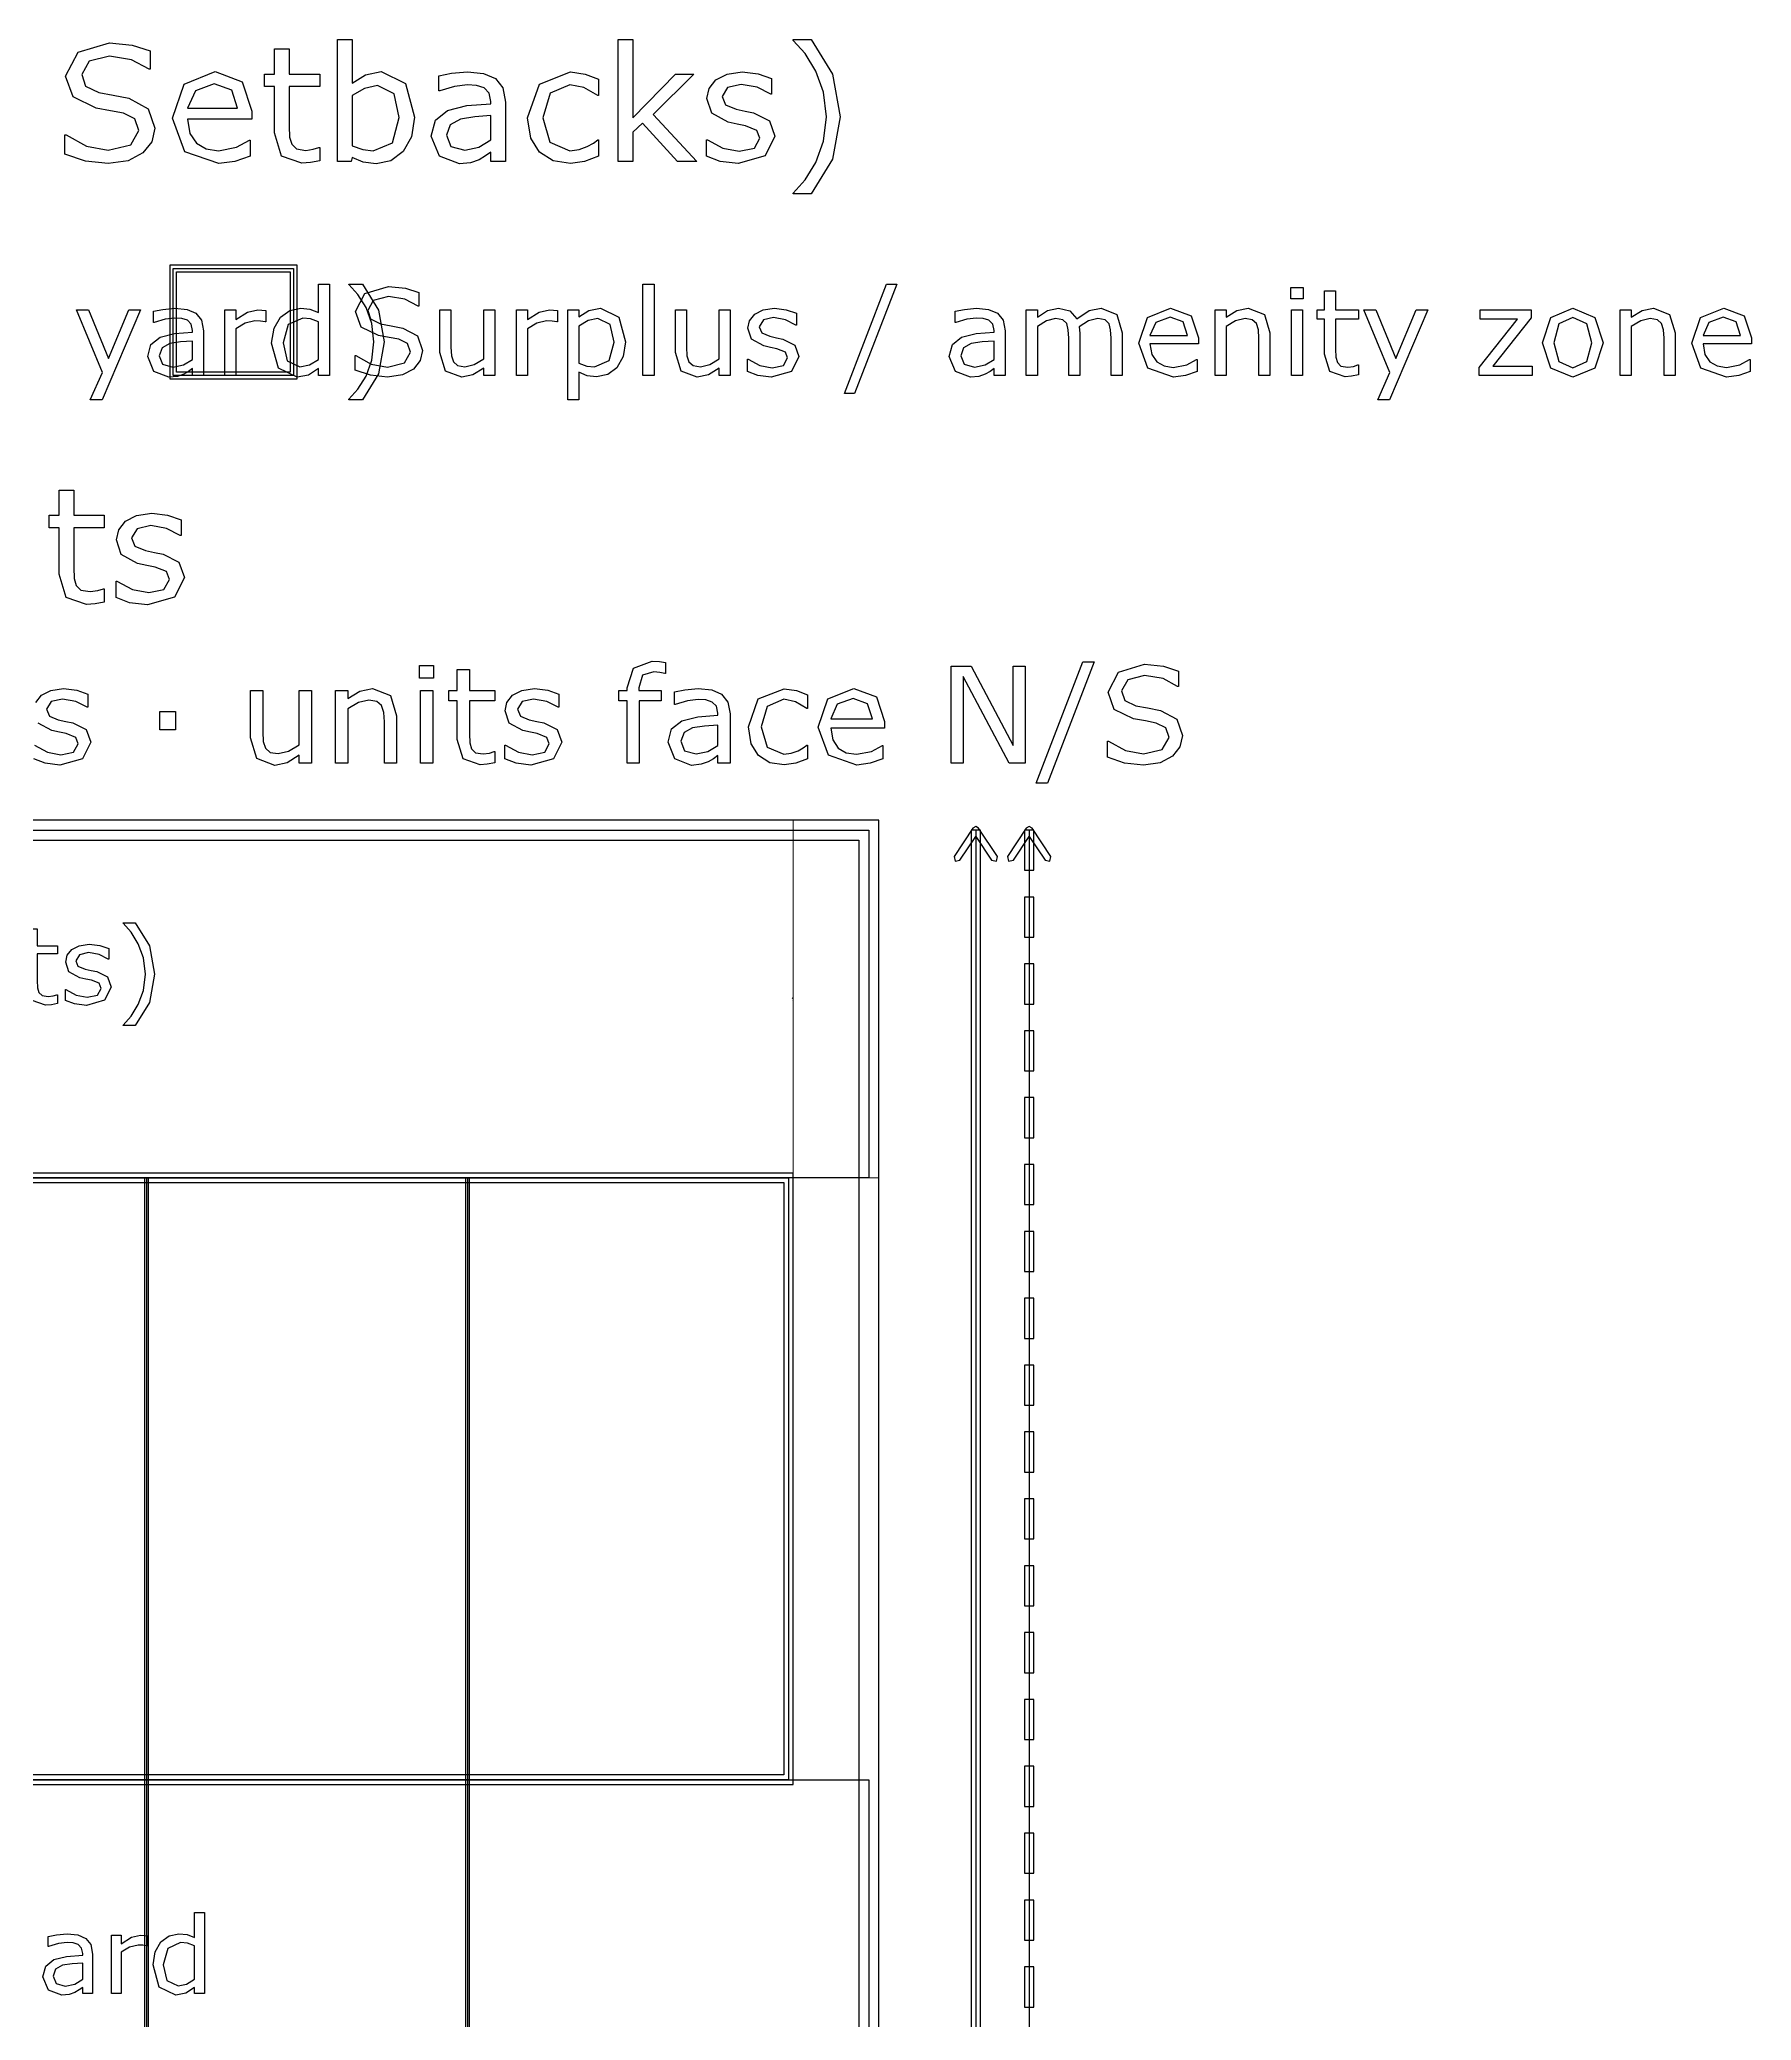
# Model space of a CAD drawing. Header units: inches. Extents: x -33163 to 19162, y -8858 to 30669.
# Drawn here: x 17964 to 19162, y 29284 to 30669 of the extents above; entities that cross this region are included whole.
import ezdxf

# ---------------------------------------------------------------- set-up
doc = ezdxf.new("R2010")
doc.units = ezdxf.units.IN
doc.layers.get('0').update_dxf_attribs({"color": 9, "lineweight": 0})
doc.layers.get('Defpoints').update_dxf_attribs({"color": 254})
doc.layers.add('Layer 1', color=7, linetype='Continuous')
doc.layers.add('SOLID-2', color=253, linetype='Continuous')
doc.styles.add('A-3in_Details', font='arial.ttf', dxfattribs={"oblique": 10, "height": 0.375})
doc.dimstyles.new('Details 3in Scale', dxfattribs={"dimscale": 2, "dimtxt": 0.375, "dimasz": 0.1375, "dimexe": 0.18, "dimexo": 0.09, "dimgap": 0.09, "dimtad": 1, "dimdec": 3, "dimzin": 3, "dimdsep": 46, "dimlunit": 4, "dimtxsty": 'A-3in_Details', "dimblk": 'ARCHTICK', "dimcen": 0.09, "dimclrd": 256, "dimclre": 256, "dimadec": 0, "dimazin": 0, "dimtfac": 0.75, "dimtdec": 3, "dimtofl": 0, "dimtmove": 0, "dimatfit": 3, "dimfxl": 1, "dimfrac": 1, "dimtolj": 1, "dimtzin": 0, "dimlwd": 13, "dimlwe": 13, "dimarcsym": 0})

# ---------------------------------------------------------------- blocks, each defined once
blk = doc.blocks.new('_ArchTick')
at = {"color": 0, "linetype": 'ByBlock', "const_width": 0.15}
blk.add_lwpolyline([(-0.5, -0.5), (0.5, 0.5)], dxfattribs=at)
blk = doc.blocks.new('*D369')
at = {"layer": 'Defpoints', "color": 0, "transparency": 16777216}
for p in [(18551.4, 30123.2), (18491.5, 29873), (18551.4, 29873)]:
    blk.add_point(p, dxfattribs=at)
at = {"layer": 'SOLID-2', "lineweight": 13, "transparency": 16777216}
for p, q in [((18551.2, 30123.2), (18491.1, 30123.2)), ((18491.5, 30123.2), (18491.5, 29873)), ((18551.2, 29873), (18491.1, 29873))]:
    blk.add_line(p, q, dxfattribs=at)
at = {"layer": 'SOLID-2', "lineweight": 13, "transparency": 16777216, "xscale": 0.275, "yscale": 0.275, "zscale": 0.275}
for p, rotation in [((18491.5, 30123.2), 90), ((18491.5, 29873), 270)]:
    blk.add_blockref('_ArchTick', p, dxfattribs=dict(at, rotation=rotation))
at = {"layer": 'SOLID-2', "color": 0, "transparency": 16777216, "insert": (18491, 29998.1), "char_height": 0.375, "attachment_point": 5, "rotation": 90, "style": 'A-3in_Details'}
blk.add_mtext('\\A1;20\'-10{\\H0.75x;\\S1#4;}"', dxfattribs=at)

msp = doc.modelspace()

# ---------------------------------------------------------------- linework, layer by layer
at = {"layer": 'Layer 1', "color": 7}
for points in [[(18045.0587, 30607.18006), (18042.81155, 30597.7527), (18036.61798, 30589.86002), (18026.36837, 30584.37899), (18012.33697, 30582.40581), (17996.44197, 30584.05012), (17982.13656, 30588.92824), (17982.13656, 30602.52118), (17982.90362, 30602.52118), (17997.20913, 30594.5737), (18012.44632, 30591.77837), (18028.12204, 30595.56027), (18033.76754, 30605.64538), (18031.08181, 30613.64766), (18023.02469, 30617.6488), (18014.0906, 30619.45755), (18003.95077, 30621.2663), (17987.8365, 30629.10415), (17982.62951, 30643.62886), (17991.28953, 30660.4008), (18013.26846, 30666.97803), (18029.05382, 30665.33372), (18041.76985, 30661.27778), (18041.76985, 30648.45218), (18041.00279, 30648.45218), (18028.7253, 30654.97458), (18013.21391, 30657.60547), (17999.1825, 30653.988), (17993.92071, 30644.67027), (17996.5516, 30636.66796), (18005.8146, 30632.22835), (18015.79, 30630.36479), (18026.75212, 30628.11757), (18040.45462, 30620.8278), (18045.0587, 30607.18006), (18045.0587, 30607.18006)], [(18160.32474, 30584.43379), (18153.96671, 30583.17315), (18147.88278, 30582.67991), (18133.6321, 30587.72243), (18128.75402, 30603.89146), (18128.75402, 30636.44872), (18121.79301, 30636.44872), (18121.79301, 30645.10874), (18128.75402, 30645.10874), (18128.75402, 30662.70282), (18139.05833, 30662.70282), (18139.05833, 30645.10874), (18160.32474, 30645.10874), (18160.32474, 30636.44872), (18139.05833, 30636.44872), (18139.05833, 30608.55031), (18139.27721, 30600.9865), (18140.81189, 30595.94394), (18144.10045, 30592.71014), (18150.56812, 30591.72357), (18155.82991, 30592.43607), (18159.77618, 30593.69672), (18160.32436, 30593.69672), (18160.32474, 30584.43379)], [(18226.64512, 30614.9631), (18224.45266, 30601.15093), (18218.6428, 30590.84659), (18210.09242, 30584.32416), (18199.84284, 30582.18657), (18190.74438, 30583.44722), (18183.07097, 30586.73582), (18182.4132, 30583.88569), (18172.76656, 30583.88569), (18172.76656, 30669.17046), (18183.07097, 30669.17046), (18183.07097, 30638.69595), (18192.27907, 30644.50584), (18203.24115, 30646.80786), (18220.34192, 30638.47671), (18226.64512, 30614.9631), (18226.64512, 30614.9631)], [(18424.1813, 30583.88569), (18410.58832, 30583.88569), (18386.0333, 30610.68789), (18379.34651, 30604.32993), (18379.34651, 30583.88569), (18369.0422, 30583.88569), (18369.0422, 30669.17046), (18379.34651, 30669.17046), (18379.34651, 30614.4698), (18409.10848, 30645.10874), (18422.09847, 30645.10874), (18393.65191, 30616.82666), (18424.1813, 30583.88569)], [(18524.42922, 30615.23714), (18519.05779, 30585.5848), (18503.98504, 30561.30386), (18491.43345, 30561.30386), (18491.43345, 30561.85193), (18499.8742, 30571.11485), (18507.38328, 30583.28275), (18512.75466, 30598.08153), (18514.78258, 30615.23714), (18512.75466, 30632.33791), (18507.38328, 30647.1915), (18499.8742, 30659.35939), (18491.43345, 30668.62232), (18491.43345, 30669.17042), (18503.98504, 30669.17042), (18519.05779, 30644.88947), (18524.42922, 30615.23714), (18524.42922, 30615.23714)], [(18112.91386, 30613.42842), (18067.80496, 30613.42842), (18069.50408, 30603.56259), (18074.16296, 30596.71128), (18080.9046, 30592.76494), (18089.56462, 30591.4495), (18102.11618, 30593.91596), (18111.15991, 30598.84887), (18111.70808, 30598.84887), (18111.70808, 30587.61279), (18101.07487, 30583.94049), (18089.67436, 30582.46061), (18065.88668, 30590.68216), (18057.3363, 30614.14096), (18065.50305, 30637.9834), (18087.09827, 30646.80786), (18106.17223, 30639.57292), (18112.91393, 30619.01904), (18112.91386, 30613.42842)], [(18102.88352, 30621.3211), (18098.77278, 30633.87263), (18086.55013, 30638.31228), (18073.34082, 30633.43416), (18067.80496, 30621.3211), (18102.88352, 30621.3211)], [(18216.01191, 30614.68903), (18212.3944, 30631.29654), (18200.71982, 30636.99679), (18191.62136, 30635.02364), (18183.07097, 30630.03589), (18183.07097, 30594.95733), (18190.57995, 30592.2168), (18197.76009, 30591.4495), (18211.13383, 30597.04012), (18216.01191, 30614.68903), (18216.01191, 30614.68903)], [(18290.27976, 30583.88569), (18280.03029, 30583.88569), (18280.03029, 30590.40812), (18276.30315, 30587.77723), (18271.80871, 30585.14633), (18265.88921, 30583.06355), (18258.05137, 30582.18657), (18244.01993, 30587.66759), (18238.2649, 30601.6442), (18241.2246, 30612.88032), (18249.77505, 30619.67679), (18263.20352, 30623.02022), (18280.03029, 30624.33567), (18280.03029, 30625.92515), (18278.76961, 30631.73504), (18275.26174, 30635.35251), (18269.99995, 30637.05163), (18263.58723, 30637.49013), (18254.5435, 30636.39392), (18244.2392, 30633.32452), (18243.69105, 30633.32452), (18243.69105, 30643.7933), (18252.40595, 30645.60205), (18263.64206, 30646.58863), (18274.87814, 30645.49241), (18283.20926, 30641.87494), (18288.47104, 30635.35251), (18290.27976, 30625.43188), (18290.27976, 30583.88569)], [(18355.39439, 30587.72239), (18345.58333, 30583.88569), (18335.77229, 30582.51544), (18323.6044, 30584.43379), (18314.12224, 30590.35329), (18307.92868, 30600.32875), (18305.73632, 30614.415), (18313.9578, 30637.9834), (18335.77229, 30646.53383), (18346.07667, 30645.05394), (18355.39439, 30641.43647), (18355.39439, 30629.98112), (18354.84622, 30629.98112), (18345.08998, 30635.62658), (18335.33375, 30637.59973), (18321.46678, 30631.68024), (18316.42426, 30614.415), (18321.35714, 30597.36903), (18335.33375, 30591.4495), (18341.69175, 30592.27164), (18347.50161, 30594.40926), (18351.72198, 30596.82092), (18354.84622, 30599.06814), (18355.39439, 30599.06814), (18355.39439, 30587.72239)], [(18478.77225, 30601.5346), (18471.81134, 30587.77723), (18452.90185, 30582.40581), (18440.40509, 30583.99532), (18430.92293, 30587.55796), (18430.92293, 30599.12294), (18431.47111, 30599.12294), (18442.32355, 30593.25825), (18453.7789, 30591.12063), (18464.41211, 30593.31305), (18468.24878, 30600.21915), (18466.16603, 30605.70018), (18458.16375, 30608.87918), (18452.40862, 30610.03019), (18445.99586, 30611.45523), (18434.54051, 30617.7036), (18431.19711, 30627.89834), (18432.73179, 30635.02368), (18437.5002, 30640.99797), (18445.28335, 30645.05394), (18455.91645, 30646.58863), (18466.9882, 30645.21838), (18476.36073, 30641.98454), (18476.36073, 30630.9677), (18475.81256, 30630.9677), (18466.22076, 30635.84582), (18455.14904, 30637.8738), (18445.61204, 30635.68138), (18441.72057, 30629.26858), (18444.0774, 30623.56833), (18451.53154, 30620.44413), (18457.88957, 30619.12868), (18463.80903, 30617.92287), (18474.88078, 30612.27741), (18478.77225, 30601.5346), (18478.77225, 30601.5346)], [(18280.03029, 30598.95851), (18280.03029, 30616.00452), (18268.90385, 30615.18234), (18258.81871, 30613.59286), (18251.63854, 30609.64652), (18248.89811, 30602.35674), (18252.07708, 30594.40926), (18261.77847, 30591.77837), (18271.69918, 30593.86116), (18280.03029, 30598.95851), (18280.03029, 30598.95851)], [(18055.58227, 30511.38999), (18055.58227, 30431.87856), (18144.44799, 30431.87856), (18144.44799, 30511.38999), (18055.58227, 30511.38999)], [(18057.92085, 30509.05141), (18142.10941, 30509.05141), (18142.10941, 30434.21714), (18057.92085, 30434.21714), (18057.92085, 30509.05141)], [(18060.25943, 30506.71283), (18139.77083, 30506.71283), (18139.77083, 30436.55572), (18060.25943, 30436.55572), (18060.25943, 30506.71283)], [(18167.12577, 30434.21714), (18159.39742, 30434.21714), (18159.39742, 30439.02674), (18152.45031, 30434.54601), (18144.59867, 30432.94281), (18131.52644, 30439.27337), (18126.71684, 30456.82637), (18128.36112, 30467.22663), (18132.883, 30474.99599), (18139.37804, 30479.76447), (18147.10628, 30481.40879), (18153.51912, 30480.62769), (18159.39742, 30478.28455), (18159.39742, 30498.18069), (18167.12577, 30498.18069), (18167.12577, 30434.21714)], [(18205.52033, 30457.73075), (18201.49172, 30435.49147), (18190.18716, 30417.28077), (18180.77348, 30417.28077), (18180.77348, 30417.69187), (18187.10408, 30424.6391), (18192.73582, 30433.76499), (18196.76436, 30444.86407), (18198.28535, 30457.73078), (18196.76436, 30470.55638), (18192.73582, 30481.69658), (18187.10408, 30490.82247), (18180.77348, 30497.76969), (18180.77348, 30498.1808), (18190.18716, 30498.1808), (18201.49172, 30479.9701), (18205.52033, 30457.73082), (18205.52033, 30457.73075)], [(18232.22662, 30451.6879), (18230.54115, 30444.6174), (18225.89602, 30438.69787), (18218.20886, 30434.58713), (18207.68528, 30433.10725), (18195.7641, 30434.34046), (18185.03501, 30437.99905), (18185.03501, 30448.19375), (18185.6103, 30448.19375), (18196.33939, 30442.23314), (18207.76731, 30440.13667), (18219.52416, 30442.97308), (18223.75829, 30450.53689), (18221.74391, 30456.53862), (18215.70114, 30459.53946), (18209.00059, 30460.89603), (18201.39566, 30462.25259), (18189.31, 30468.13097), (18185.40478, 30479.02453), (18191.89974, 30491.60349), (18208.38396, 30496.53641), (18220.22302, 30495.30316), (18229.75998, 30492.2612), (18229.75998, 30482.642), (18229.18469, 30482.642), (18219.97663, 30487.53383), (18208.34316, 30489.50699), (18197.81959, 30486.79389), (18193.87321, 30479.80559), (18195.8464, 30473.80386), (18202.79355, 30470.47414), (18210.2752, 30469.07646), (18218.49679, 30467.39106), (18228.77369, 30461.92372), (18232.22672, 30451.6879), (18232.22662, 30451.6879)], [(18394.14985, 30434.21714), (18386.42161, 30434.21714), (18386.42161, 30498.18073), (18394.14985, 30498.18073), (18394.14985, 30434.21714)], [(18563.92458, 30498.18073), (18534.45036, 30421.72041), (18527.33878, 30421.72041), (18556.6896, 30498.18073), (18563.92458, 30498.18073)], [(18848.18433, 30487.82159), (18839.46943, 30487.82159), (18839.46943, 30495.83759), (18848.18433, 30495.83759), (18848.18433, 30487.82159)], [(18886.82548, 30434.62825), (18882.05704, 30433.68279), (18877.49411, 30433.31284), (18866.8061, 30437.09474), (18863.14744, 30449.22151), (18863.14744, 30473.63946), (18857.92684, 30473.63946), (18857.92684, 30480.1345), (18863.14744, 30480.1345), (18863.14744, 30493.33005), (18870.87579, 30493.33005), (18870.87579, 30480.1345), (18886.82548, 30480.1345), (18886.82548, 30473.63946), (18870.87579, 30473.63946), (18870.87579, 30452.71567), (18871.0404, 30447.04281), (18872.19145, 30443.2609), (18874.65791, 30440.83553), (18879.50866, 30440.09562), (18883.45497, 30440.63001), (18886.41473, 30441.5755), (18886.82541, 30441.5755), (18886.82548, 30434.62825)], [(18034.92336, 30480.13442), (18008.12119, 30417.28077), (17999.85852, 30417.28077), (18008.4089, 30436.43696), (17990.11597, 30480.13442), (17998.50199, 30480.13442), (18012.60188, 30446.09728), (18026.82516, 30480.13442), (18034.92336, 30480.13442)], [(18079.07304, 30434.21714), (18071.38588, 30434.21714), (18071.38588, 30439.10894), (18068.59055, 30437.13579), (18065.21971, 30435.1626), (18060.78007, 30433.60052), (18054.90176, 30432.94281), (18044.37819, 30437.05359), (18040.06183, 30447.53604), (18042.28161, 30455.96311), (18048.69445, 30461.0605), (18058.76583, 30463.56804), (18071.38588, 30464.55465), (18071.38588, 30465.74675), (18070.44045, 30470.10419), (18067.80956, 30472.81728), (18063.86315, 30474.09161), (18059.05355, 30474.42052), (18052.27087, 30473.59838), (18044.54255, 30471.29632), (18044.13187, 30471.29632), (18044.13187, 30479.14792), (18050.66802, 30480.50445), (18059.09509, 30481.24439), (18067.5222, 30480.42225), (18073.77056, 30477.70912), (18077.71687, 30472.81732), (18079.07343, 30465.37683), (18079.07304, 30434.21714)], [(18122.6061, 30471.70736), (18122.19546, 30471.70736), (18118.82462, 30472.28283), (18115.00163, 30472.48834), (18108.09556, 30470.88514), (18101.68273, 30466.81549), (18101.68273, 30434.21714), (18093.95449, 30434.21714), (18093.95449, 30480.13442), (18101.68273, 30480.13442), (18101.68273, 30473.35167), (18109.781, 30478.57234), (18116.97482, 30480.13442), (18119.89347, 30480.01114), (18122.60656, 30479.64119), (18122.6061, 30471.70736)], [(18159.39742, 30445.52174), (18159.39742, 30471.87179), (18153.80684, 30473.80386), (18148.4217, 30474.33825), (18138.30923, 30469.8164), (18134.69176, 30456.99081), (18137.48709, 30444.53516), (18146.44858, 30440.3011), (18153.10798, 30441.73987), (18159.39742, 30445.52177), (18159.39742, 30445.52174)], [(18282.74798, 30434.21714), (18275.01977, 30434.21714), (18275.01977, 30439.31449), (18267.53809, 30434.58713), (18259.64545, 30432.94281), (18248.38193, 30437.3413), (18244.35343, 30450.33134), (18244.35343, 30480.13442), (18252.08164, 30480.13442), (18252.08164, 30453.98996), (18252.41093, 30447.98823), (18253.80865, 30443.75414), (18256.68621, 30441.12324), (18261.82461, 30440.30107), (18268.36073, 30441.86319), (18275.02023, 30445.85061), (18275.02023, 30480.13442), (18282.74844, 30480.13442), (18282.74798, 30434.21714)], [(18326.60984, 30471.70736), (18326.1992, 30471.70736), (18322.8284, 30472.28283), (18319.00527, 30472.48834), (18312.0992, 30470.88514), (18305.68647, 30466.81549), (18305.68647, 30434.21714), (18297.95816, 30434.21714), (18297.95816, 30480.13442), (18305.68647, 30480.13442), (18305.68647, 30473.35167), (18313.78467, 30478.57234), (18320.97849, 30480.13442), (18323.8971, 30480.01114), (18326.61023, 30479.64119), (18326.60984, 30471.70736)], [(18374.2948, 30457.73075), (18372.69156, 30447.49493), (18368.16972, 30439.68448), (18361.75699, 30434.95708), (18353.98759, 30433.31276), (18347.49256, 30434.09386), (18341.61422, 30436.5192), (18341.61422, 30417.2808), (18333.8859, 30417.2808), (18333.8859, 30480.13446), (18341.61422, 30480.13446), (18341.61422, 30475.32486), (18348.52029, 30479.64119), (18356.74177, 30481.40882), (18369.64967, 30475.11934), (18374.2948, 30457.73078), (18374.2948, 30457.73075)], [(18366.31992, 30457.52523), (18363.48351, 30469.93976), (18354.76868, 30474.05053), (18348.0681, 30472.61177), (18341.61422, 30468.82983), (18341.61422, 30442.80868), (18347.24596, 30440.79441), (18352.63103, 30440.25999), (18362.70241, 30444.6174), (18366.31992, 30457.52523), (18366.31992, 30457.52523)], [(18447.50763, 30434.21714), (18439.77938, 30434.21714), (18439.77938, 30439.31449), (18432.29774, 30434.58713), (18424.40506, 30432.94281), (18413.14158, 30437.3413), (18409.11304, 30450.33134), (18409.11304, 30480.13442), (18416.84128, 30480.13442), (18416.84128, 30453.98996), (18417.17054, 30447.98823), (18418.56815, 30443.75414), (18421.44575, 30441.12324), (18426.58415, 30440.30107), (18433.12027, 30441.86319), (18439.77977, 30445.85061), (18439.77977, 30480.13442), (18447.50798, 30480.13442), (18447.50763, 30434.21714)], [(18495.52138, 30447.45381), (18490.30075, 30437.13579), (18476.11852, 30433.10725), (18466.74602, 30434.29934), (18459.6344, 30436.97135), (18459.6344, 30445.64509), (18460.04508, 30445.64509), (18468.1844, 30441.24656), (18476.77594, 30439.64336), (18484.75075, 30441.28764), (18487.62831, 30446.46723), (18486.06627, 30450.57801), (18480.06454, 30452.96223), (18475.74821, 30453.82556), (18470.93861, 30454.89437), (18462.34707, 30459.58065), (18459.83957, 30467.22666), (18460.99061, 30472.57069), (18464.56693, 30477.05141), (18470.40419, 30480.09338), (18478.3791, 30481.24439), (18486.68289, 30480.2167), (18493.71224, 30477.79135), (18493.71224, 30469.52869), (18493.30159, 30469.52869), (18486.1077, 30473.18727), (18477.80399, 30474.70827), (18470.65125, 30473.06396), (18467.7326, 30468.25436), (18469.5002, 30463.97915), (18475.09086, 30461.63601), (18479.85941, 30460.64943), (18484.29895, 30459.74505), (18492.60274, 30455.51096), (18495.52138, 30447.45388), (18495.52138, 30447.45381)], [(18639.68603, 30434.21714), (18631.99898, 30434.21714), (18631.99898, 30439.10894), (18629.20365, 30437.13579), (18625.83281, 30435.1626), (18621.3932, 30433.60052), (18615.51476, 30432.94281), (18604.99118, 30437.05359), (18600.67485, 30447.53604), (18602.89471, 30455.96311), (18609.30744, 30461.0605), (18619.37883, 30463.56804), (18631.99898, 30464.55465), (18631.99898, 30465.74675), (18631.05345, 30470.10419), (18628.42255, 30472.81728), (18624.47625, 30474.09161), (18619.66665, 30474.42052), (18612.88386, 30473.59838), (18605.15565, 30471.29632), (18604.74501, 30471.29632), (18604.74501, 30479.14792), (18611.28112, 30480.50445), (18619.70819, 30481.24439), (18628.13529, 30480.42225), (18634.38366, 30477.70912), (18638.32996, 30472.81732), (18639.68653, 30465.37683), (18639.68603, 30434.21714)], [(18721.5726, 30434.21714), (18713.84439, 30434.21714), (18713.84439, 30460.36164), (18713.55629, 30466.07562), (18712.44629, 30470.47414), (18709.73316, 30473.14612), (18704.63584, 30474.0505), (18698.14088, 30472.40618), (18691.64581, 30468.2954), (18691.85161, 30466.07562), (18691.93582, 30463.60916), (18691.93582, 30434.21714), (18684.20758, 30434.21714), (18684.20758, 30460.36164), (18683.91947, 30466.1167), (18682.80958, 30470.51523), (18680.09645, 30473.14612), (18674.99913, 30474.0505), (18668.62735, 30472.48841), (18662.29675, 30468.50096), (18662.29675, 30434.21714), (18654.56854, 30434.21714), (18654.56854, 30480.13442), (18662.29675, 30480.13442), (18662.29675, 30475.03707), (18669.49068, 30479.72335), (18677.17784, 30481.40879), (18685.11157, 30479.4356), (18690.0034, 30473.9683), (18698.55379, 30479.64115), (18706.81642, 30481.40879), (18717.95662, 30476.80471), (18721.57412, 30464.02023), (18721.5726, 30434.21714)], [(18774.88933, 30456.37418), (18741.05767, 30456.37418), (18742.332, 30448.97481), (18745.82611, 30443.83634), (18750.88238, 30440.87657), (18757.37745, 30439.89), (18766.79103, 30441.73983), (18773.57381, 30445.43954), (18773.9845, 30445.43954), (18773.9845, 30437.01247), (18766.00958, 30434.25826), (18757.45912, 30433.14833), (18739.61844, 30439.31449), (18733.20561, 30456.90857), (18739.33069, 30474.79044), (18755.52709, 30481.40879), (18769.83257, 30475.98257), (18774.88884, 30460.56719), (18774.88933, 30456.37418)], [(18767.3666, 30462.29371), (18764.28352, 30471.70736), (18755.11651, 30475.03707), (18745.20949, 30471.37849), (18741.05767, 30462.29371), (18767.3666, 30462.29371)], [(18824.99956, 30434.21714), (18817.27135, 30434.21714), (18817.27135, 30460.36164), (18816.90185, 30466.28113), (18815.54529, 30470.63854), (18812.58549, 30473.18724), (18807.57037, 30474.05053), (18800.95202, 30472.48845), (18794.3337, 30468.50099), (18794.3337, 30434.21714), (18786.60546, 30434.21714), (18786.60546, 30480.13442), (18794.3337, 30480.13442), (18794.3337, 30475.03707), (18801.81524, 30479.72335), (18809.74908, 30481.40879), (18821.09479, 30476.92803), (18825.00002, 30464.02023), (18824.99956, 30434.21714)], [(18847.69099, 30434.21714), (18839.96278, 30434.21714), (18839.96278, 30480.13442), (18847.69099, 30480.13442), (18847.69099, 30434.21714)], [(18935.45597, 30480.1345), (18908.65373, 30417.2808), (18900.39106, 30417.2808), (18908.94144, 30436.437), (18890.64858, 30480.1345), (18899.03453, 30480.1345), (18913.13442, 30446.09731), (18927.3577, 30480.1345), (18935.45597, 30480.1345)], [(19008.46317, 30434.21714), (18971.3841, 30434.21714), (18971.3841, 30439.93112), (18998.14522, 30473.68054), (18971.95957, 30473.68054), (18971.95957, 30480.13442), (19007.76442, 30480.13442), (19007.76442, 30474.626), (18980.87991, 30440.75326), (19008.46317, 30440.75326), (19008.46317, 30434.21714)], [(19058.03912, 30457.15524), (19052.28399, 30439.43781), (19036.86858, 30432.94281), (19021.37104, 30439.43781), (19015.6571, 30457.15524), (19021.37104, 30474.87264), (19036.86858, 30481.40879), (19052.28399, 30474.87264), (19058.03912, 30457.15524), (19058.03912, 30457.15524)], [(19050.0642, 30457.15524), (19046.57001, 30470.39191), (19036.86858, 30474.74932), (19027.08502, 30470.39191), (19023.63191, 30457.15524), (19027.1261, 30444.04189), (19036.86858, 30439.60225), (19046.52893, 30444.00077), (19050.0642, 30457.15524), (19050.0642, 30457.15524)], [(19108.39601, 30434.21714), (19100.6678, 30434.21714), (19100.6678, 30460.36164), (19100.29831, 30466.28113), (19098.94174, 30470.63854), (19095.98194, 30473.18724), (19090.96683, 30474.05053), (19084.34851, 30472.48845), (19077.73016, 30468.50099), (19077.73016, 30434.21714), (19070.00191, 30434.21714), (19070.00191, 30480.13442), (19077.73016, 30480.13442), (19077.73016, 30475.03707), (19085.2117, 30479.72335), (19093.14553, 30481.40879), (19104.49125, 30476.92803), (19108.3965, 30464.02023), (19108.39601, 30434.21714)], [(19161.71274, 30456.37418), (19127.88108, 30456.37418), (19129.15544, 30448.97481), (19132.64952, 30443.83634), (19137.70579, 30440.87657), (19144.20075, 30439.89), (19153.61443, 30441.73983), (19160.39722, 30445.43954), (19160.80882, 30445.43954), (19160.80882, 30437.01247), (19152.83391, 30434.25826), (19144.28345, 30433.14833), (19126.44277, 30439.31449), (19120.02994, 30456.90857), (19126.15505, 30474.79044), (19142.35141, 30481.40879), (19156.65693, 30475.98257), (19161.7132, 30460.56719), (19161.71274, 30456.37418)], [(19154.19001, 30462.29371), (19151.10693, 30471.70736), (19141.93992, 30475.03707), (19132.0329, 30471.37849), (19127.88108, 30462.29371), (19154.19001, 30462.29371)], [(18071.38588, 30445.52174), (18071.38588, 30458.30625), (18063.04101, 30457.68963), (18055.47723, 30456.4975), (18050.09216, 30453.53774), (18048.03674, 30448.07043), (18050.42096, 30442.10979), (18057.69702, 30440.13663), (18065.13748, 30441.69872), (18071.38588, 30445.52174), (18071.38588, 30445.52174)], [(18631.99898, 30445.52174), (18631.99898, 30458.30625), (18623.65411, 30457.68963), (18616.09023, 30456.4975), (18610.70516, 30453.53774), (18608.64973, 30448.07043), (18611.03396, 30442.10979), (18618.31012, 30440.13663), (18625.75061, 30441.69872), (18631.99898, 30445.52174), (18631.99898, 30445.52174)], [(18009.57819, 30275.74238), (18003.22019, 30274.48173), (17997.13623, 30273.9885), (17982.88566, 30279.03101), (17978.00747, 30295.20005), (17978.00747, 30327.75734), (17971.0466, 30327.75734), (17971.0466, 30336.41737), (17978.00747, 30336.41737), (17978.00747, 30354.01144), (17988.31177, 30354.01144), (17988.31177, 30336.41737), (18009.57819, 30336.41737), (18009.57819, 30327.75734), (17988.31177, 30327.75734), (17988.31177, 30299.85893), (17988.53069, 30292.29512), (17990.06534, 30287.25257), (17993.35404, 30284.01877), (17999.82157, 30283.03219), (18005.08336, 30283.7447), (18009.02973, 30285.00534), (18009.57791, 30285.00534), (18009.57819, 30275.74238)], [(18065.7587, 30292.84319), (18058.79783, 30279.08581), (18039.8883, 30273.71439), (18027.39154, 30275.30391), (18017.90942, 30278.86654), (18017.90942, 30290.43153), (18018.45756, 30290.43153), (18029.31004, 30284.56684), (18040.76539, 30282.42921), (18051.39849, 30284.62164), (18055.23523, 30291.52774), (18053.15241, 30297.00876), (18045.1502, 30300.18776), (18039.39507, 30301.33877), (18032.98224, 30302.76382), (18021.52688, 30309.01218), (18018.18349, 30319.20692), (18019.71824, 30326.33223), (18024.48668, 30332.30656), (18032.26973, 30336.36253), (18042.90294, 30337.89721), (18053.97455, 30336.52697), (18063.34718, 30333.29317), (18063.34718, 30322.27629), (18062.79901, 30322.27629), (18053.20724, 30327.1544), (18042.1356, 30329.18236), (18032.59864, 30326.98997), (18028.70706, 30320.57717), (18031.06395, 30314.87691), (18038.51809, 30311.75271), (18044.87613, 30310.43727), (18050.79558, 30309.23145), (18061.86723, 30303.586), (18065.7588, 30292.84319), (18065.7587, 30292.84319)], [(18402.26626, 30225.70067), (18401.80979, 30225.70067), (18398.11009, 30226.52281), (18394.09063, 30226.97956), (18386.05176, 30224.51311), (18383.5853, 30215.69781), (18383.5853, 30213.96213), (18399.06926, 30213.96213), (18399.06926, 30206.74547), (18383.85937, 30206.74547), (18383.85937, 30162.9429), (18375.27243, 30162.9429), (18375.27243, 30206.74543), (18369.47166, 30206.74543), (18369.47166, 30213.96213), (18375.27243, 30213.96213), (18375.27243, 30215.65209), (18379.79428, 30229.58302), (18392.85735, 30234.4703), (18398.01869, 30234.19619), (18402.26647, 30233.55676), (18402.26626, 30225.70067)], [(18702.03274, 30234.01355), (18669.28367, 30149.05765), (18661.3818, 30149.05765), (18693.99393, 30234.01355), (18702.03274, 30234.01355)], [(18239.89087, 30222.5034), (18230.20779, 30222.5034), (18230.20779, 30231.41005), (18239.89087, 30231.41005), (18239.89087, 30222.5034)], [(18282.82562, 30163.39968), (18277.52728, 30162.34915), (18272.45733, 30161.93801), (18260.58178, 30166.14014), (18256.51669, 30179.61432), (18256.51669, 30206.7454), (18250.71592, 30206.7454), (18250.71592, 30213.9621), (18256.51669, 30213.9621), (18256.51669, 30228.62385), (18265.10367, 30228.62385), (18265.10367, 30213.9621), (18282.82562, 30213.9621), (18282.82562, 30206.7454), (18265.10367, 30206.7454), (18265.10367, 30183.49671), (18265.28606, 30177.19354), (18266.56499, 30172.99141), (18269.30552, 30170.2966), (18274.69518, 30169.47442), (18279.07999, 30170.06824), (18282.36859, 30171.11877), (18282.82506, 30171.11877), (18282.82562, 30163.39968)], [(18653.79971, 30162.9429), (18642.60927, 30162.9429), (18610.3626, 30223.78229), (18610.3626, 30162.9429), (18601.9127, 30162.9429), (18601.9127, 30230.9533), (18615.93495, 30230.9533), (18645.3498, 30175.41223), (18645.3498, 30230.9533), (18653.79971, 30230.9533), (18653.79971, 30162.9429)], [(18763.78558, 30182.35485), (18761.91295, 30174.49873), (18756.75164, 30167.92149), (18748.21044, 30163.35397), (18736.51758, 30161.70965), (18723.27172, 30163.07993), (18711.35053, 30167.14503), (18711.35053, 30178.47247), (18711.99035, 30178.47247), (18723.91164, 30171.84956), (18736.60933, 30169.52013), (18749.67251, 30172.67173), (18754.37696, 30181.07596), (18752.13896, 30187.74455), (18745.42463, 30191.07883), (18737.97964, 30192.58611), (18729.52963, 30194.09339), (18716.1012, 30200.62495), (18711.76203, 30212.72888), (18718.97876, 30226.70549), (18737.29447, 30232.18652), (18750.4489, 30230.81627), (18761.04562, 30227.43631), (18761.04562, 30216.7483), (18760.40581, 30216.7483), (18750.17455, 30222.18365), (18737.24843, 30224.37607), (18725.55557, 30221.36151), (18721.17076, 30213.5967), (18723.36322, 30206.92811), (18731.08227, 30203.22844), (18739.39514, 30201.67548), (18748.53016, 30199.80281), (18759.94902, 30193.728), (18763.78569, 30182.35485), (18763.78558, 30182.35485)], [(17961.81988, 30205.55787), (17965.79369, 30210.53646), (17972.27957, 30213.91645), (17981.14051, 30215.19534), (17990.36691, 30214.05345), (17998.1774, 30211.35864), (17998.1774, 30202.17791), (17997.72089, 30202.17791), (17989.72774, 30206.24301), (17980.50133, 30207.93297), (17972.55385, 30206.10597), (17969.31089, 30200.76199), (17971.27492, 30196.01175), (17977.48684, 30193.40825), (17982.78507, 30192.31204), (17987.71806, 30191.30722), (17996.94447, 30186.60266), (18000.18732, 30177.65033), (18000.18732, 30177.65033)], [(18154.56958, 30162.9429), (18145.98264, 30162.9429), (18145.98264, 30168.60664), (18137.66976, 30163.35397), (18128.90014, 30161.52697), (18116.38514, 30166.41421), (18111.9089, 30180.84761), (18111.9089, 30213.96213), (18120.49588, 30213.96213), (18120.49588, 30184.91267), (18120.86162, 30178.24411), (18122.41451, 30173.53955), (18125.61183, 30170.61634), (18131.32121, 30169.70281), (18138.58358, 30171.43845), (18145.98292, 30175.86898), (18145.98292, 30213.9621), (18154.56986, 30213.9621), (18154.56958, 30162.9429)], [(18214.13011, 30162.9429), (18205.54313, 30162.9429), (18205.54313, 30191.99233), (18205.13249, 30198.56956), (18203.62524, 30203.41116), (18200.33664, 30206.24301), (18194.7643, 30207.20218), (18187.41053, 30205.46651), (18180.05683, 30201.03602), (18180.05683, 30162.9429), (18171.46989, 30162.9429), (18171.46989, 30213.96213), (18180.05683, 30213.96213), (18180.05683, 30208.2984), (18188.36971, 30213.50535), (18197.18511, 30215.37806), (18209.7914, 30210.39946), (18214.13057, 30196.05743), (18214.13011, 30162.9429)], [(18239.3428, 30162.9429), (18230.75586, 30162.9429), (18230.75586, 30213.96213), (18239.3428, 30213.96213), (18239.3428, 30162.9429)], [(18329.64269, 30177.65033), (18323.84191, 30166.18586), (18308.08399, 30161.70969), (18297.67005, 30163.03426), (18289.76828, 30166.00314), (18289.76828, 30175.64062), (18290.22478, 30175.64062), (18299.26848, 30170.75338), (18308.81463, 30168.97203), (18317.67557, 30170.79906), (18320.87285, 30176.55412), (18319.13718, 30181.12164), (18312.46859, 30183.77081), (18307.67274, 30184.72999), (18302.32875, 30185.91756), (18292.7826, 30191.12451), (18289.99643, 30199.6201), (18291.27535, 30205.5579), (18295.24906, 30210.5365), (18301.73494, 30213.91645), (18310.59598, 30215.19538), (18319.82239, 30214.05349), (18327.63284, 30211.35864), (18327.63284, 30202.17795), (18327.17633, 30202.17795), (18319.18321, 30206.24301), (18309.9568, 30207.933), (18302.00929, 30206.10601), (18298.76637, 30200.76199), (18300.7304, 30196.01178), (18306.94221, 30193.40829), (18312.24055, 30192.31208), (18317.17343, 30191.30722), (18326.39984, 30186.6027), (18329.64279, 30177.65033), (18329.64269, 30177.65033)], [(18447.34775, 30162.9429), (18438.80645, 30162.9429), (18438.80645, 30168.37824), (18435.70053, 30166.18586), (18431.95518, 30163.99343), (18427.0223, 30162.25776), (18420.49075, 30161.52694), (18408.79788, 30166.09443), (18404.00197, 30177.74161), (18406.46839, 30187.10505), (18413.59377, 30192.76876), (18424.7842, 30195.55496), (18438.80645, 30196.65117), (18438.80645, 30197.97574), (18437.75596, 30202.8173), (18434.83275, 30205.83187), (18430.44794, 30207.24783), (18425.10392, 30207.61318), (18417.56754, 30206.69965), (18408.9806, 30204.14184), (18408.5241, 30204.14184), (18408.5241, 30212.86581), (18415.78647, 30214.3731), (18425.14984, 30215.19524), (18434.51328, 30214.2817), (18441.45594, 30211.26714), (18445.84079, 30205.8318), (18447.34804, 30197.56457), (18447.34775, 30162.9429)], [(18501.60991, 30166.14018), (18493.43407, 30162.9429), (18485.25813, 30161.80101), (18475.11829, 30163.39965), (18467.21642, 30168.33256), (18462.05511, 30176.64547), (18460.22812, 30188.38402), (18467.07938, 30208.02432), (18485.25813, 30215.14966), (18493.8451, 30213.91645), (18501.60991, 30210.90189), (18501.60991, 30201.35577), (18501.15341, 30201.35577), (18493.02321, 30206.06029), (18484.89305, 30207.70461), (18473.33722, 30202.77169), (18469.13509, 30188.38402), (18473.24583, 30174.17901), (18484.89305, 30169.24606), (18490.1914, 30169.93117), (18495.03299, 30171.71252), (18498.54991, 30173.72223), (18501.15341, 30175.5949), (18501.60991, 30175.5949), (18501.60991, 30166.14018)], [(18555.32395, 30187.56184), (18517.73322, 30187.56184), (18519.14918, 30179.34029), (18523.03157, 30173.63091), (18528.64966, 30170.34227), (18535.86632, 30169.24606), (18546.3259, 30171.30145), (18553.86235, 30175.41223), (18554.31885, 30175.41223), (18554.31885, 30166.04882), (18545.4578, 30162.98858), (18535.95743, 30161.75533), (18516.1343, 30168.60664), (18509.00903, 30188.15562), (18515.81466, 30208.02432), (18533.81062, 30215.37806), (18549.70561, 30209.34893), (18555.32371, 30192.22072), (18555.32395, 30187.56184)], [(18546.96537, 30194.13907), (18543.53973, 30204.59869), (18533.35422, 30208.2984), (18522.34646, 30204.2333), (18517.73322, 30194.13907), (18546.96537, 30194.13907)], [(17960.76942, 30175.64062), (17969.81304, 30170.75334), (17979.35919, 30168.97203), (17988.22021, 30170.79902), (17991.41741, 30176.55412), (17989.68181, 30181.12164), (17983.01325, 30183.77081), (17978.2173, 30184.72999), (17972.87328, 30185.91752), (17963.32723, 30191.12451)], [(18059.38246, 30186.28295), (18048.46609, 30186.28295), (18048.46609, 30199.20902), (18059.38246, 30199.20902), (18059.38246, 30186.28295)], [(18000.18732, 30177.65033), (17994.38665, 30166.18586), (17978.62869, 30161.70965), (17968.21475, 30163.03426), (17960.31291, 30166.00314)], [(18438.80645, 30175.50358), (18438.80645, 30189.70858), (18429.53437, 30189.02348), (18421.1301, 30187.69887), (18415.14676, 30184.41028), (18412.86298, 30178.33547), (18415.51212, 30171.71256), (18423.59667, 30169.52013), (18431.8639, 30171.25581), (18438.80645, 30175.50358), (18438.80645, 30175.50358)], [(16448.98397, 30116.17148), (18544.34363, 30116.17148), (18544.34363, 29872.96009), (16448.98397, 29872.96009), (16448.98397, 30116.17148)], [(16455.99968, 30109.15577), (18537.32793, 30109.15577), (18537.32793, 25904.40502), (16455.99968, 25904.40502), (16455.99968, 30109.15577)], [(18617.13164, 30117.54173), (18604.03201, 30097.88314), (18604.72609, 30094.4849), (18608.12433, 30095.16092), (18619.1779, 30111.73187), (18630.23131, 30095.16089), (18633.62954, 30094.48483), (18634.32363, 30097.88307), (18621.22396, 30117.54169), (18619.17773, 30118.63967), (18617.13146, 30117.54169), (18617.13164, 30117.54173)], [(18619.1779, 30116.17148), (18619.1779, 25897.38932)], [(18654.54877, 30117.54173), (18641.44914, 30097.88314), (18642.14323, 30094.4849), (18645.54146, 30095.16092), (18656.59504, 30111.73187), (18667.64844, 30095.16089), (18671.04668, 30094.48483), (18671.74076, 30097.88307), (18658.64109, 30117.54169), (18656.59486, 30118.63967), (18654.5486, 30117.54169), (18654.54877, 30117.54173)], [(18653.32468, 30116.17148), (18653.32468, 30088.10863), (18659.8654, 30088.10863), (18659.8654, 30116.17148), (18653.32468, 30116.17148)], [(18656.59504, 30116.17148), (18656.59504, 26131.24642)], [(18653.32468, 30069.40006), (18653.32468, 30041.33721), (18659.8654, 30041.33721), (18659.8654, 30069.40006), (18653.32468, 30069.40006)], [(17976.92957, 29994.93118), (17972.69088, 29994.09079), (17968.63494, 29993.76192), (17959.13447, 29997.1236), (17955.88246, 30007.90293), (17955.88246, 30029.60782), (17951.24179, 30029.60782), (17951.24179, 30035.38116), (17955.88246, 30035.38116), (17955.88246, 30047.11054), (17962.75197, 30047.11054), (17962.75197, 30035.38116), (17976.92957, 30035.38116), (17976.92957, 30029.60782), (17962.75197, 30029.60782), (17962.75197, 30011.00885), (17962.89788, 30005.96633), (17963.92094, 30002.60462), (17966.1134, 30000.44876), (17970.4251, 29999.79105), (17973.93293, 30000.26608), (17976.56383, 30001.10646), (17976.92957, 30001.10646), (17976.92957, 29994.93118)], [(18044.82122, 30015.46678), (18041.24031, 29995.69852), (18031.19173, 29979.51124), (18022.82405, 29979.51124), (18022.82405, 29979.8766), (18028.4512, 29986.05188), (18033.45726, 29994.1638), (18037.03818, 30004.02967), (18038.39014, 30015.46674), (18037.03818, 30026.86726), (18033.45726, 30036.76965), (18028.4512, 30044.88156), (18022.82405, 30051.05688), (18022.82405, 30051.42224), (18031.19173, 30051.42224), (18041.24031, 30035.23496), (18044.82122, 30015.46671), (18044.82122, 30015.46678)], [(18014.3832, 30006.33173), (18009.74263, 29997.16016), (17997.13623, 29993.57921), (17988.80515, 29994.63886), (17982.48371, 29997.01396), (17982.48371, 30004.72397), (17982.84945, 30004.72397), (17990.08443, 30000.81415), (17997.72125, 29999.3891), (18004.81014, 30000.8507), (18007.36788, 30005.45475), (18005.97943, 30009.10878), (18000.64449, 30011.22809), (17996.80782, 30011.99543), (17992.53265, 30012.94548), (17984.89569, 30017.11106), (17982.66678, 30023.90753), (17983.68984, 30028.65776), (17986.86887, 30032.64063), (17992.05751, 30035.3446), (17999.1464, 30036.36773), (18006.5275, 30035.4542), (18012.77586, 30033.29833), (18012.77586, 30025.95376), (18012.41011, 30025.95376), (18006.01552, 30029.20584), (17998.63443, 30030.5578), (17992.27643, 30029.0962), (17989.68209, 30024.82099), (17991.25333, 30021.02081), (17996.2228, 30018.93802), (18000.46142, 30018.06108), (18004.4078, 30017.25718), (18011.78889, 30013.49352), (18014.3832, 30006.33166), (18014.3832, 30006.33173)], [(18653.32468, 30022.62864), (18653.32468, 29994.56578), (18659.8654, 29994.56578), (18659.8654, 30022.62864), (18653.32468, 30022.62864)], [(18653.32468, 29975.85722), (18653.32468, 29947.79436), (18659.8654, 29947.79436), (18659.8654, 29975.85722), (18653.32468, 29975.85722)], [(18653.32468, 29929.0858), (18653.32468, 29901.02294), (18659.8654, 29901.02294), (18659.8654, 29929.0858), (18653.32468, 29929.0858)], [(18039.21228, 29872.96009), (18039.21228, 26131.24642)], [(18263.71511, 29872.96009), (18263.71511, 26131.24642)], [(18653.32468, 29882.31437), (18653.32468, 29854.25152), (18659.8654, 29854.25152), (18659.8654, 29882.31437), (18653.32468, 29882.31437)], [(18653.32468, 29835.54295), (18653.32468, 29807.4801), (18659.8654, 29807.4801), (18659.8654, 29835.54295), (18653.32468, 29835.54295)], [(18653.32468, 29788.77153), (18653.32468, 29760.70868), (18659.8654, 29760.70868), (18659.8654, 29788.77153), (18653.32468, 29788.77153)], [(18653.32468, 29742.00011), (18653.32468, 29713.93726), (18659.8654, 29713.93726), (18659.8654, 29742.00011), (18653.32468, 29742.00011)], [(18653.32468, 29695.22869), (18653.32468, 29667.16584), (18659.8654, 29667.16584), (18659.8654, 29695.22869), (18653.32468, 29695.22869)], [(18653.32468, 29648.45727), (18653.32468, 29620.39442), (18659.8654, 29620.39442), (18659.8654, 29648.45727), (18653.32468, 29648.45727)], [(18653.32468, 29601.68585), (18653.32468, 29573.623), (18659.8654, 29573.623), (18659.8654, 29601.68585), (18653.32468, 29601.68585)], [(18653.32468, 29554.91443), (18653.32468, 29526.85158), (18659.8654, 29526.85158), (18659.8654, 29554.91443), (18653.32468, 29554.91443)], [(18653.32468, 29508.14301), (18653.32468, 29480.08015), (18659.8654, 29480.08015), (18659.8654, 29508.14301), (18653.32468, 29508.14301)], [(18653.32468, 29461.37159), (18653.32468, 29433.30873), (18659.8654, 29433.30873), (18659.8654, 29461.37159), (18653.32468, 29461.37159)], [(16448.98397, 29452.0173), (18544.34363, 29452.0173), (18544.34363, 29208.80591), (16448.98397, 29208.80591), (16448.98397, 29452.0173)], [(18653.32468, 29414.60017), (18653.32468, 29386.53731), (18659.8654, 29386.53731), (18659.8654, 29414.60017), (18653.32468, 29414.60017)], [(18653.32468, 29367.82874), (18653.32468, 29339.76589), (18659.8654, 29339.76589), (18659.8654, 29367.82874), (18653.32468, 29367.82874)], [(18079.64402, 29302.34876), (18072.77444, 29302.34876), (18072.77444, 29306.62393), (18066.59912, 29302.64107), (18059.61997, 29301.21606), (18048.00015, 29306.8432), (18043.72497, 29322.44588), (18045.18658, 29331.69053), (18049.20603, 29338.5966), (18054.9794, 29342.83533), (18061.84891, 29344.29693), (18067.54921, 29343.60284), (18072.77444, 29341.52002), (18072.77444, 29359.20549), (18079.64402, 29359.20549), (18079.64402, 29302.34876)], [(18001.37496, 29302.34876), (17994.54193, 29302.34876), (17994.54193, 29306.69701), (17992.05716, 29304.94306), (17989.06087, 29303.18914), (17985.1146, 29301.80068), (17979.8893, 29301.21606), (17970.53502, 29304.87001), (17966.69835, 29314.18781), (17968.67143, 29321.67854), (17974.37176, 29326.20948), (17983.32409, 29328.43842), (17994.54193, 29329.3149), (17994.54193, 29330.37456), (17993.7019, 29334.24789), (17991.36336, 29336.65951), (17987.85549, 29337.79224), (17983.5802, 29338.0841), (17977.55108, 29337.35353), (17970.6816, 29335.30726), (17970.31582, 29335.30726), (17970.31582, 29342.28641), (17976.12568, 29343.49225), (17983.61641, 29344.14985), (17991.10714, 29343.41932), (17996.66124, 29341.00759), (18000.16911, 29336.65933), (18001.37496, 29330.04558), (18001.37496, 29302.34876)], [(18040.07102, 29335.67339), (18039.70527, 29335.67339), (18036.70899, 29336.18509), (18033.31075, 29336.36748), (18027.17202, 29334.94243), (18021.4718, 29331.32496), (18021.4718, 29302.34876), (18014.60218, 29302.34876), (18014.60218, 29343.16413), (18021.4718, 29343.16413), (18021.4718, 29337.135), (18028.67018, 29341.77557), (18035.0647, 29343.16413), (18037.65901, 29343.05467), (18040.07074, 29342.72541), (18040.07102, 29335.67339)], [(18072.77444, 29312.3973), (18072.77444, 29335.81959), (18067.80496, 29337.53695), (18063.0182, 29338.01215), (18054.02928, 29333.9927), (18050.81376, 29322.59218), (18053.29853, 29311.52054), (18061.26425, 29307.75695), (18067.18375, 29309.03577), (18072.77444, 29312.39751), (18072.77444, 29312.3973)], [(17994.54193, 29312.3973), (17994.54193, 29323.76126), (17987.12428, 29323.21312), (17980.40089, 29322.15346), (17975.61409, 29319.52257), (17973.7871, 29314.66273), (17975.9064, 29309.36439), (17982.37407, 29307.61044), (17988.98783, 29308.999), (17994.54193, 29312.39723), (17994.54193, 29312.3973)], [(18653.32468, 29321.05732), (18653.32468, 29292.99447), (18659.8654, 29292.99447), (18659.8654, 29321.05732), (18653.32468, 29321.05732)]]:
    msp.add_lwpolyline(points, dxfattribs=at)
for points in [[(16441.96827, 30123.18718), (16441.96827, 25890.37361), (18551.35933, 25890.37361), (18551.35933, 30123.18718), (16441.96827, 30123.18718)], [(18615.90755, 30116.17148), (18615.90755, 25897.38932), (18622.44826, 25897.38932), (18622.44826, 30116.17148), (18615.90755, 30116.17148)], [(16501.83932, 29876.23045), (16501.83932, 29448.74695), (18491.48828, 29448.74695), (18491.48828, 29876.23045), (16501.83932, 29876.23045)], [(16505.10968, 29872.96009), (18488.21793, 29872.96009), (18488.21793, 29452.0173), (16505.10968, 29452.0173), (16505.10968, 29872.96009)], [(18037.80548, 29872.96009), (18037.80548, 26131.24642), (18040.61909, 26131.24642), (18040.61909, 29872.96009), (18037.80548, 29872.96009)], [(18262.3083, 29872.96009), (18262.3083, 26131.24642), (18265.12191, 26131.24642), (18265.12191, 29872.96009), (18262.3083, 29872.96009)], [(16508.38004, 29869.68973), (18484.94757, 29869.68973), (18484.94757, 29455.28766), (16508.38004, 29455.28766), (16508.38004, 29869.68973)]]:
    msp.add_lwpolyline(points, close=True, dxfattribs=at)

# ---------------------------------------------------------------- dimensions: what is measured, and where the dimension line sits
at = {"layer": 'SOLID-2'}
dim = msp.add_linear_dim(base=(18491.48828, 29872.96009), p1=(18551.35933, 30123.18718), p2=(18551.35933, 29872.96009), angle=90, dimstyle='Details 3in Scale', dxfattribs=at)
dim.commit()
dim.dimension.update_dxf_attribs({"geometry": '*D369', "text_midpoint": (18491.02326, 29998.07364)})

doc.saveas('drawing.dxf')
